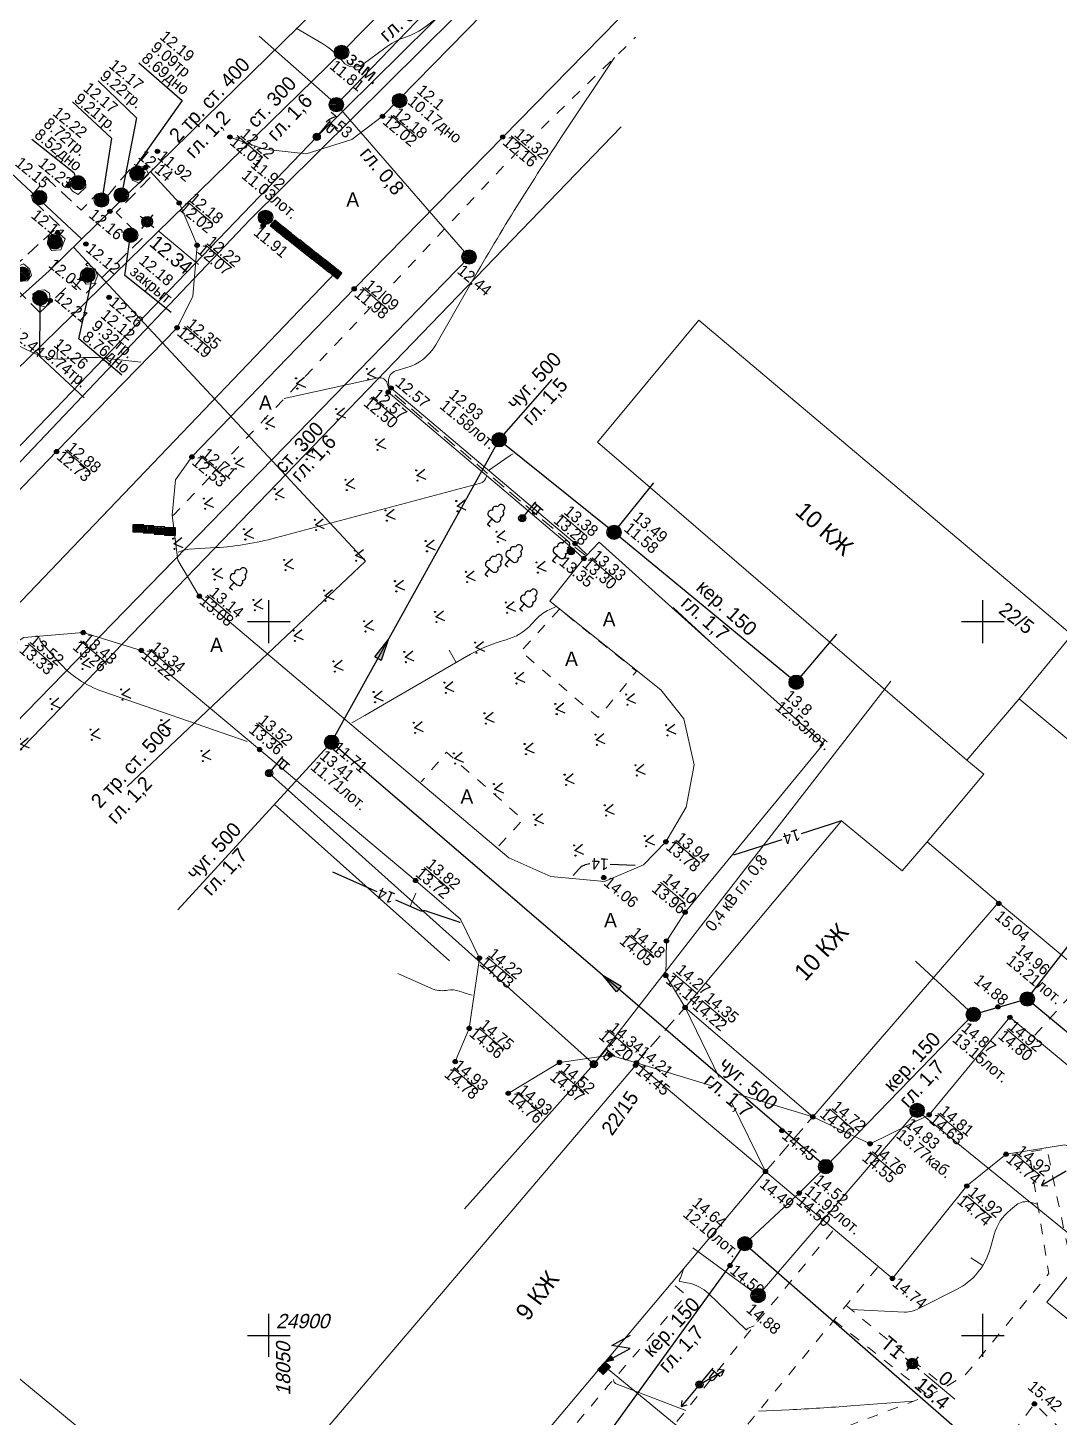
# Model space of a CAD drawing. Header units: metres. Extents: x 16881 to 20071, y 24181 to 25063.
# Drawn here: x 18033.1 to 18105.3, y 24894.3 to 24991.6 of the extents above; entities that cross this region are included whole.
import ezdxf
from ezdxf.enums import TextEntityAlignment as Align

# ---------------------------------------------------------------- set-up
doc = ezdxf.new("R2010")
doc.units = ezdxf.units.M
doc.linetypes.add('g5_01_5x1_5', pattern=[1.5, 0.75, -0.75])
doc.linetypes.add('g5_02x1', pattern=[1.5, 1, -0.5])
for name, color, linetype in [('01_Геодезические пункты', 7, 'Continuous'), ('02_Сетка', 7, 'Continuous'), ('03_Здания и строения', 7, 'Continuous'), ('05_Элементы зданий', 7, 'Continuous'), ('06_Инженерно-технические сооружения', 7, 'Continuous'), ('07_Объекты электропередачи', 7, 'Continuous'), ('10_Границы покрытий и угодий', 7, 'Continuous'), ('11_Гидрография', 7, 'Continuous'), ('13_Растительность', 7, 'Continuous'), ('19_Горизонтали', 7, 'Continuous'), ('30_Канализация', 7, 'Continuous'), ('31_Водопровод', 7, 'Continuous'), ('32_Теплосеть', 7, 'Continuous'), ('35_Телефон', 7, 'Continuous'), ('37_Кабель низкого напряжения', 7, 'Continuous'), ('38_Кабели высокого напряжения', 7, 'Continuous'), ('44_Крышки колодцев', 7, 'Continuous'), ('61_Отметки высоты поверхности', 7, 'Continuous'), ('Сетка', 7, 'Continuous')]:
    doc.layers.add(name, color=color, linetype=linetype)
doc.styles.add('LIKE11', font='bm431.shx')
doc.styles.add('LIKE14', font='p131.shx')
doc.styles.add('LIKE17', font='d431.shx')
doc.styles.add('LIKE32', font='peteri.shx')
doc.styles.add('LIKE36', font='pragmai.shx')
doc.styles.add('Line_GUGK', font='')
doc.styles.add('pragmai.shx', font='pragmai.shx')
doc.styles.get('Line_GUGK').set_extended_font_data('Bm431', italic=True)
doc.linetypes.add('g5_119_1', pattern='A,4,-1,[31,GUGK_2005.shx,S=0.1,R=0,X=0,Y=0],0.35,[31,GUGK_2005.shx,S=0.08,R=0,X=0,Y=0],3.3,[31,GUGK_2005.shx,S=0.08,R=180,X=0,Y=0],0.35,[31,GUGK_2005.shx,S=0.1,R=180,X=0,Y=0],-1', length=10)
doc.linetypes.add('g5_119_3', pattern='A,4,-1,[31,GUGK_2005.shx,S=0.1,R=0,X=0,Y=0],4,[31,GUGK_2005.shx,S=0.1,R=180,X=0,Y=0],-1', length=10)
doc.linetypes.add('g5_122_k', pattern='A,1,-1,1.5,-0.4,["К",Line_GUGK,S=1,R=0,X=0,Y=-0.5],-1.5,1.5,-1,4,-1,4,-1,3', length=20.9)
doc.linetypes.add('g5_122_kl', pattern='A,1,-1,1.5,-0.4,["Кл",Line_GUGK,S=1,R=0,X=0,Y=-0.5],-2.4,1.5,-1,4,-1,4,-1,3', length=21.8)
doc.linetypes.add('g5_122_t', pattern='A,1,-1,1.5,-0.4,["Т",Line_GUGK,S=1,R=0,X=0,Y=-0.5],-1.5,1.5,-1,4,-1,4,-1,3', length=20.9)
doc.linetypes.add('g5_122_v', pattern='A,1,-1,1.5,-0.4,["В",Line_GUGK,S=1,R=0,X=0,Y=-0.5],-1.5,1.5,-1,4,-1,4,-1,3', length=20.9)
doc.linetypes.add('g5_133_t', pattern='A,2,[27,GUGK_2005.shx,S=0.4,R=0,X=0,Y=0],2,-1,2,[27,GUGK_2005.shx,S=0.4,R=0,X=0,Y=0],2,-1,2,[27,GUGK_2005.shx,S=0.4,R=0,X=0,Y=0],2,-0.1,["V",Line_GUGK,S=1,R=0,X=0,Y=-0.5],-1', length=15.1)
doc.linetypes.add('g5_386_1', pattern='A,0,-0.75,[39,GUGK_2005.shx,S=0.5,R=0,X=0.55,Y=0],-0.75', length=1.5)

# ---------------------------------------------------------------- blocks, each defined once
blk = doc.blocks.new('g5_115_1')
at = {"color": 0}
for points in [[(0, 0), (2, 0)], [(1.647, -0.252), (2, 0), (1.647, 0.252)]]:
    blk.add_lwpolyline(points, dxfattribs=at)
blk = doc.blocks.new('g5_416')
at = {"color": 0}
blk.add_lwpolyline([(0.362, 0.6), (0, 0), (-0.362, 0.6)], dxfattribs=at)
for centre in [(-0.362, 0), (0.362, 0)]:
    blk.add_circle(centre, 0.0375, dxfattribs=at)
blk = doc.blocks.new('g5_005_1')
h = blk.add_hatch(color=255)
edge = h.paths.add_edge_path()
edge.add_arc((0, 0), 0.338, 0, 360)
edge = h.paths.add_edge_path(flags=16)
edge.add_arc((0, 0), 0.1, 0, 360)
at = {"color": 0}
for p, q in [((-0.625, 0), (-0.375, 0)), ((0, 0.625), (0, 0.375)), ((0.375, 0), (0.625, 0)), ((0, -0.375), (0, -0.625))]:
    blk.add_line(p, q, dxfattribs=at)
for radius in [0.375, 0.0625]:
    blk.add_circle((0, 0), radius, dxfattribs=at)
blk = doc.blocks.new('g5_330')
blk.add_hatch(color=0).paths.add_polyline_path([(0.15, 0, 1), (-0.15, 0, 1)])
at = {"color": 0}
blk.add_circle((0, 0), 0.15, dxfattribs=at)
blk = doc.blocks.new('g5_117sv')
h = blk.add_hatch(color=255)
h.paths.add_polyline_path([(-0.038, 0.461, 0.390634), (-0.463, 0, 0.11106), (-0.418, -0.198), (-0.038, 0.022)])
h.paths.add_polyline_path([(0.037, 0.022), (0.418, -0.198, 0.11106), (0.463, 0, 0.390634), (0.037, 0.461)])
h.paths.add_polyline_path([(-0.38, -0.263, 0.524447), (0.38, -0.263), (0, -0.043)])
at = {"color": 0}
for points in [[(0, 0.5), (0, 0)], [(0, 0), (-0.433, -0.25)], [(0.433, -0.25), (0, 0)]]:
    blk.add_lwpolyline(points, dxfattribs=at)
blk.add_circle((0, 0), 0.5, dxfattribs=at)
blk = doc.blocks.new('g5_117kb')
h = blk.add_hatch(color=255)
h.paths.add_polyline_path([(0.037, 0.037), (0.461, 0.037, 0.367426), (0.037, 0.461)])
h.paths.add_polyline_path([(-0.038, 0.461, 0.367426), (-0.461, 0.037), (-0.038, 0.037)])
h.paths.add_polyline_path([(-0.038, -0.038), (-0.461, -0.038, 0.367426), (-0.038, -0.461)])
h.paths.add_polyline_path([(0.037, -0.461, 0.367426), (0.461, -0.038), (0.037, -0.038)])
at = {"color": 0}
for points in [[(-0.5, 0), (0.5, 0)], [(0, 0.5), (0, -0.5)]]:
    blk.add_lwpolyline(points, dxfattribs=at)
blk.add_circle((0, 0), 0.5, dxfattribs=at)
blk = doc.blocks.new('g5_113a')
blk.add_hatch(color=0).paths.add_polyline_path([(-0.375, 0), (0.375, 0), (0.375, 0.5), (-0.375, 0.5)])
at = {"color": 0}
blk.add_lwpolyline([(-0.375, 0), (0.375, 0), (0.375, 0.5), (-0.375, 0.5)], close=True, dxfattribs=at)
blk = doc.blocks.new('g5_112')
blk.add_hatch(color=0).paths.add_polyline_path([(0, 0), (0.084, 0.613), (0.362, 0.501)])
at = {"color": 0}
blk.add_lwpolyline([(0.223, 0.557), (0.75, 1.875), (-0.375, 1.2), (0.15, 2.6)], dxfattribs=at)
blk.add_lwpolyline([(0, 0), (0.084, 0.613), (0.362, 0.501)], close=True, dxfattribs=at)
blk = doc.blocks.new('g5_110_1c')
h = blk.add_hatch(color=255)
edge = h.paths.add_edge_path()
edge.add_arc((0, 0), 0.212, 0, 360)
edge = h.paths.add_edge_path(flags=16)
edge.add_arc((0, 0), 0.0975, 0, 360)
h = blk.add_hatch(color=0)
edge = h.paths.add_edge_path()
edge.add_arc((0, 0), 0.06, 0, 360)
at = {"color": 0}
for p, q in [((0, 0.25), (0, 1.5)), ((0, 1.375), (0.75, 1.375))]:
    blk.add_line(p, q, dxfattribs=at)
blk.add_lwpolyline([(0.2, 1.375), (0.2, 0.932, 1.040016), (0.55, 0.932), (0.55, 1.375)], format="xyb", dxfattribs=at)
for radius in [0.25, 0.06]:
    blk.add_circle((0, 0), radius, dxfattribs=at)
blk = doc.blocks.new('g5_118')
h = blk.add_hatch(color=255)
edge = h.paths.add_edge_path()
edge.add_arc((0, 0), 0.463, 0, 360)
at = {"color": 0}
blk.add_circle((0, 0), 0.5, dxfattribs=at)
blk = doc.blocks.new('g5_117kl')
h = blk.add_hatch(color=255)
h.paths.add_polyline_path([(0.418, 0.198, 0.633652), (-0.418, 0.198)])
h.paths.add_polyline_path([(-0.446, 0.122, 0.067116), (-0.463, 0, 0.067116), (-0.446, -0.122), (0.446, -0.122, 0.067116), (0.463, 0, 0.067116), (0.446, 0.122)])
h.paths.add_polyline_path([(-0.418, -0.198, 0.633652), (0.418, -0.198)])
at = {"color": 0}
for p, q in [((-0.474, 0.16), (0.474, 0.16)), ((-0.474, -0.16), (0.474, -0.16))]:
    blk.add_line(p, q, dxfattribs=at)
blk.add_circle((0, 0), 0.5, dxfattribs=at)
blk = doc.blocks.new('g5_128a')
h = blk.add_hatch(color=255)
h.paths.add_polyline_path([(-0.1625, 0.2125), (-0.3375, 0.2125), (-0.3375, -0.2125), (-0.1625, -0.2125)])
h.paths.add_polyline_path([(0.0875, 0.2125), (-0.0875, 0.2125), (-0.0875, -0.2125), (0.0875, -0.2125)])
h.paths.add_polyline_path([(0.3375, 0.2125), (0.1625, 0.2125), (0.1625, -0.2125), (0.3375, -0.2125)])
at = {"color": 0}
blk.add_lwpolyline([(-0.375, -0.25), (0.375, -0.25), (0.375, 0.25), (-0.375, 0.25)], close=True, dxfattribs=at)
for points in [[(-0.125, -0.25), (-0.125, 0.25)], [(0.125, -0.25), (0.125, 0.25)]]:
    blk.add_lwpolyline(points, dxfattribs=at)
blk = doc.blocks.new('g5_117t')
h = blk.add_hatch(color=255)
h.paths.add_polyline_path([(-0.038, -0.038), (-0.461, -0.038, 0.367426), (-0.038, -0.461)])
h.paths.add_polyline_path([(0.037, -0.461, 0.367426), (0.461, -0.038), (0.037, -0.038)])
h.paths.add_polyline_path([(0.461, 0.037, 0.921954), (-0.461, 0.037)])
at = {"color": 0}
for points in [[(-0.5, 0), (0.5, 0)], [(0, -0.5), (0, 0)]]:
    blk.add_lwpolyline(points, dxfattribs=at)
blk.add_circle((0, 0), 0.5, dxfattribs=at)
blk = doc.blocks.new('g5_122_3')
blk.add_hatch(color=0).paths.add_polyline_path([(0, -0.25), (0, 0.25), (1.5, 0)])
at = {"color": 0}
blk.add_lwpolyline([(0, -0.25), (0, 0.25), (1.5, 0), (0, -0.25)], dxfattribs=at)
blk = doc.blocks.new('g5_367_1')
at = {"color": 0}
for points in [[(0, 0.497), (-0.257, 0.497)], [(0, 0.497), (0.257, 0.497)], [(0, 0), (0, 0.497)], [(0.25, 0), (0, 0)]]:
    blk.add_lwpolyline(points, dxfattribs=at)
for centre, start, end in [((-0.197, 1.158), 97.94065, 227.81966), ((0, 1.5), 90, 202.24196), ((0, 1.5), 337.75804, 90), ((0.197, 1.158), 312.18034, 82.05935), ((-0.257, 0.747), 115.63459, 270), ((0.257, 0.747), 270, 64.36541)]:
    blk.add_arc(centre, 0.25, start, end, dxfattribs=at)
blk = doc.blocks.new('g5_106_1a')
h = blk.add_hatch(color=255)
edge = h.paths.add_edge_path()
edge.add_arc((0, 0), 0.212, 0, 360)
at = {"color": 0}
blk.add_circle((0, 0), 0.25, dxfattribs=at)
blk = doc.blocks.new('g_scratch')
at = {"color": 0, "linetype": 'ByBlock', "lineweight": 15}
blk.add_line((0, 0), (1, 0), dxfattribs=at)
blk = doc.blocks.new('g5_012')
at = {"color": 92}
for points in [[(0, -1.5), (0, 1.5)], [(-1.5, 0), (1.5, 0)]]:
    blk.add_lwpolyline(points, dxfattribs=at)

msp = doc.modelspace()

# ---------------------------------------------------------------- linework, layer by layer
at = {"flags": 128}
for points in [[(18040.906, 24989.149), (18043.93, 24986.512), (18040.545, 24981.731)], [(18038.044, 24987.9), (18040.74, 24985.306), (18039.764, 24980.38)], [(18036.243, 24986.407), (18038.974, 24983.872), (18038.374, 24979.946)], [(18033.412, 24983.805), (18036.34, 24981.472), (18036.47, 24981.092)], [(18043.158, 24971.668), (18039.909, 24974.26), (18040.244, 24976.577)], [(18039.706, 24967.265), (18036.69, 24969.806), (18037.571, 24973.838)], [(18037.063, 24965.689), (18033.974, 24968.565), (18033.979, 24972.158)]]:
    msp.add_lwpolyline(points, dxfattribs=at)
at = {"layer": '01_Геодезические пункты', "color": 7, "lineweight": 20, "flags": 128}
for points in [[(18045.083, 24975.016), (18042.312, 24977.322)], [(18098.035, 24895.536), (18095.893, 24897.321)]]:
    msp.add_lwpolyline(points, dxfattribs=at)
at = {"layer": '03_Здания и строения', "color": 7, "linetype": 'Continuous', "lineweight": 20, "flags": 128}
for points in [[(18098.865, 24940.303), (18073.01, 24962.578), (18080.117, 24971.127), (18106.233, 24949.086), (18102.536, 24944.584)], [(18096.1, 24934.577), (18100.064, 24939.308), (18098.865, 24940.303), (18102.536, 24944.584), (18149.519, 24905.505), (18141.815, 24896.414), (18141.748, 24896.462), (18101.099, 24930.323), (18096.1, 24934.577)], [(18079.144, 24922.969), (18079.232, 24923.064), (18090.095, 24936.038), (18094.357, 24932.542), (18096.1, 24934.577), (18101.099, 24930.323), (18088.138, 24915.352), (18088.094, 24915.302), (18079.144, 24922.969)], [(18089.313, 24840.994), (18049.175, 24873.983), (18054.379, 24880.623), (18057.049, 24878.527), (18084.645, 24911.32), (18084.778, 24911.479), (18075.745, 24919.093), (18075.676, 24918.917), (18046.884, 24885.073), (18025.817, 24902.518), (18018.59, 24893.929), (18047.313, 24869.934), (18041.636, 24863.146), (18037.82, 24866.236), (18004.38, 24826.402), (18010.165, 24821.524), (18011.019, 24822.498), (18013.637, 24820.303), (18047.436, 24860.403), (18082.038, 24832.185), (18089.313, 24840.994)]]:
    msp.add_lwpolyline(points, dxfattribs=at)
at = {"layer": '05_Элементы зданий', "color": 7, "linetype": 'g5_02x1', "lineweight": 20, "flags": 128}
for points in [[(18075.745, 24919.093), (18079.144, 24922.969)], [(18084.778, 24911.479), (18088.094, 24915.302)]]:
    msp.add_lwpolyline(points, dxfattribs=at)
at = {"layer": '05_Элементы зданий', "color": 7, "linetype": 'Continuous', "lineweight": 20, "flags": 128}
for points, elevation in [([(18079.144, 24922.969), (18081.543, 24918.076)], 14.225), ([(18075.745, 24919.093), (18081.027, 24917.472)], 14.207), ([(18082.939, 24916.885), (18088.094, 24915.302)], 14.207), ([(18082.424, 24916.28), (18084.778, 24911.479)], 14.225)]:
    msp.add_lwpolyline(points, dxfattribs=dict(at, elevation=elevation))
at = {"layer": '06_Инженерно-технические сооружения', "color": 7, "linetype": 'Continuous', "lineweight": 20, "flags": 128}
for points in [[(18036.653, 24979.933), (18037.192, 24980.438), (18037.171, 24980.879), (18036.868, 24981.19), (18036.444, 24981.233), (18036.051, 24980.962), (18035.959, 24980.546), (18036.253, 24980.157), (18036.653, 24979.933)], [(18040.941, 24980.713), (18040.432, 24980.918), (18040.303, 24981.499), (18040.786, 24981.963), (18041.352, 24981.81), (18041.578, 24981.351), (18040.941, 24980.713)], [(18035.212, 24977.256), (18035.736, 24976.817), (18035.433, 24976.042), (18034.77, 24976.01), (18034.494, 24976.467), (18034.574, 24977.011), (18035.212, 24977.256)], [(18033.377, 24974.284), (18033.249, 24974.725), (18032.808, 24975.069), (18032.164, 24974.788), (18032.112, 24974.364), (18032.45, 24973.837), (18033.098, 24973.869), (18033.377, 24974.284)], [(18037.187, 24974.819), (18037.836, 24974.728), (18038.011, 24974.223), (18037.793, 24973.696), (18037.217, 24973.651), (18036.894, 24974.034), (18037.187, 24974.819)], [(18033.482, 24972.942), (18033.841, 24973.206), (18034.281, 24973.254), (18034.645, 24973.015), (18034.685, 24972.49), (18034.382, 24972.066), (18033.958, 24972.125), (18033.552, 24972.403), (18033.482, 24972.942)], [(18072.063, 24954.422), (18072.002, 24954.452), (18071.22, 24955.174), (18058.353, 24966.074), (18058.437, 24966.215), (18058.557, 24966.368), (18071.438, 24955.472), (18072.248, 24954.72)]]:
    msp.add_lwpolyline(points, dxfattribs=at)
at = {"layer": '10_Границы покрытий и угодий', "color": 7, "linetype": 'Continuous', "lineweight": 20, "flags": 128}
for points in [[(18074.428, 25002.245), (18057.967, 24985.402), (18055.817, 24983.787), (18052.622, 24982.767), (18049.665, 24983.107), (18047.271, 24983.953)], [(18072.218, 24954.609), (18072.063, 24954.422), (18069.68, 24951.444), (18077.438, 24945.231), (18079.061, 24943.184), (18079.775, 24939.972), (18079.214, 24937.015), (18077.803, 24934.577), (18076.231, 24932.956), (18073.506, 24931.803), (18069.739, 24932.14), (18066.809, 24933.452), (18045.13, 24951.785), (18043.633, 24954.303), (18043.222, 24957.455), (18043.465, 24959.936), (18044.615, 24961.542), (18055.975, 24973.316), (18066.374, 24983.953), (18076.752, 24994.543)], [(18041.677, 24981.562), (18043.72, 24979.33), (18044.972, 24976.369), (18044.678, 24972.798), (18043.576, 24970.587), (18035.137, 24961.919), (18025.957, 24952.404), (18018.455, 24944.652)], [(18079.15, 24929.643), (18088.836, 24941.432), (18073.127, 24955.573), (18072.218, 24954.609)], [(18023.6, 24940.416), (18030.307, 24947.286), (18032.838, 24948.896), (18037.006, 24949.238), (18041.061, 24947.988), (18049.355, 24941.037), (18060.271, 24931.865), (18063.418, 24929.148), (18064.742, 24926.432), (18064.032, 24921.501), (18063.054, 24919.18)], [(18079.15, 24929.643), (18077.84, 24927.626), (18077.798, 24925.21), (18079.144, 24922.969), (18088.094, 24915.302), (18092.103, 24913.423), (18096.239, 24915.453), (18101.894, 24922.282)], [(18101.894, 24922.282), (18120.555, 24906.758), (18122.614, 24905.087), (18135.264, 24894.733), (18138.856, 24894.934), (18141.815, 24896.414)], [(18066.767, 24916.954), (18070.352, 24919.125), (18073.901, 24919.633), (18075.745, 24919.093), (18093.666, 24903.992), (18098.876, 24910.465), (18101.628, 24912.693), (18105.75, 24913.34), (18108.949, 24911.892), (18122.298, 24900.83), (18132.523, 24892.357), (18153.745, 24874.502), (18155.15, 24872.236), (18155.467, 24869.2), (18154.451, 24866.376)]]:
    msp.add_lwpolyline(points, dxfattribs=at)
at = {"layer": '10_Границы покрытий и угодий', "color": 7, "linetype": 'g5_01_5x1_5', "lineweight": 20, "flags": 128}
for points in [[(18043.222, 24957.455), (18043.328, 24957.456), (18057.253, 24972.147), (18067.335, 24982.851), (18075.679, 24990.946)], [(18070.349, 24950.872), (18067.643, 24947.915), (18073.068, 24943.278), (18075.745, 24946.524), (18070.349, 24950.872)], [(18066.111, 24934.298), (18067.797, 24936.137), (18062.433, 24940.847), (18060.67, 24938.774)], [(18103.643, 24921.039), (18106.081, 24923.736), (18112.493, 24918.616), (18110.047, 24915.688)], [(18086.74, 24884.854), (18086.74, 24884.854), (18088.263, 24892.783), (18096.204, 24895.79), (18097.385, 24896.366), (18098.817, 24897.273), (18104.62, 24904.336), (18103.238, 24912.847), (18104.488, 24913.05), (18106.706, 24902.527), (18111.782, 24898.501), (18121.33, 24901.457), (18122.571, 24900.424), (18112.658, 24897.137), (18107.671, 24891.281), (18103.61, 24895.202), (18101.965, 24892.996), (18105.115, 24890.301), (18104.38, 24880.744), (18106.663, 24878.952)], [(18089.494, 24907.322), (18083.506, 24900.106), (18075.851, 24890.561), (18067.776, 24880.573), (18061.242, 24872.311), (18069.083, 24865.963), (18080.332, 24856.628), (18087.66, 24850.56), (18094.148, 24858.308), (18100.542, 24866.056), (18108.337, 24875.532), (18114.452, 24882.813), (18128.781, 24870.771), (18129.295, 24864.703), (18122.284, 24856.354), (18115.721, 24848.569), (18114.277, 24849.803), (18116.403, 24852.324), (18115.406, 24853.19), (18126.217, 24865.9), (18115.61, 24874.853), (18089.164, 24843.039), (18082.345, 24848.563), (18071.213, 24857.384), (18062.426, 24864.561), (18056.16, 24869.567), (18050.664, 24873.838), (18054.585, 24878.844), (18057.21, 24876.673), (18062.391, 24883.149), (18068.378, 24890.046), (18073.769, 24896.487), (18079.23, 24902.823), (18078.214, 24903.678)], [(18092.619, 24904.745), (18090.421, 24902.09), (18089.564, 24901.054), (18080.198, 24889.743)], [(18090.421, 24902.09), (18097.385, 24896.366)], [(18089.564, 24901.054), (18096.204, 24895.79)]]:
    msp.add_lwpolyline(points, dxfattribs=at)
at = {"layer": '11_Гидрография', "color": 92, "linetype": 'g5_02x1', "lineweight": 20, "flags": 128}
msp.add_lwpolyline([(18072.218, 24954.609), (18071.255, 24955.37), (18058.437, 24966.215)], dxfattribs=at)
at = {"layer": '13_Растительность', "color": 92, "linetype": 'g5_386_1', "lineweight": 20, "flags": 128}
msp.add_lwpolyline([(18050.397, 24937.193), (18062.659, 24926.227)], dxfattribs=at)
at = {"layer": '19_Горизонтали', "color": 32, "linetype": 'Continuous', "lineweight": 20, "flags": 128}
for points, elevation in [([(18072.479, 25000.432), (18061.018, 24991.721, -0.080155), (18059.567, 24990.947), (18059.567, 24990.947, 0.077949), (18058.112, 24990.179), (18056.606, 24989.055, -0.404312), (18055.186, 24989.237), (18055.186, 24989.237, 0.08998), (18053.709, 24990.523), (18051.924, 24991.585)], 12.5), ([(18058.438, 24966.217), (18058.38, 24966.812, -0.360394), (18058.896, 24967.574), (18059.656, 24967.796, 0.194028), (18061.681, 24969.392), (18064.043, 24973.518, -0.017063), (18070.503, 24983.962), (18074.211, 24989.521)], 12.5), ([(18041.038, 24968.187), (18038.717, 24968.441, 0.055758), (18035.99, 24968.434), (18035.884, 24968.422, -0.142811), (18033.488, 24968.834), (18032.714, 24969.211, 0.087945), (18031.947, 24969.43), (18031.666, 24969.459, 0.021147), (18031.421, 24969.474), (18031.298, 24969.476)], 12.5), ([(18058.435, 24966.213), (18058.294, 24966.695, 0.393939), (18057.662, 24967.071), (18051.082, 24965.637)], 12.5), ([(18065.377, 24960.598), (18066.83, 24961.598, -0.038824), (18067.015, 24961.705), (18067.112, 24961.752)], 13), ([(18043.645, 24954.87), (18043.901, 24954.961, -0.069867), (18044.428, 24955.069), (18046.285, 24955.184, 0.049825), (18050.473, 24955.867), (18064.818, 24959.703, 0.227046), (18065.16, 24959.995), (18065.26, 24960.222)], 13), ([(18055.813, 24942.904), (18056.713, 24943.424, 0), (18058.512, 24944.465), (18064.128, 24947.712, -0.063622), (18066.437, 24948.681), (18066.609, 24948.729, 0.138652), (18068.393, 24949.813), (18068.765, 24950.212, -0.096182), (18069.621, 24950.836), (18070.11, 24951.064)], 13.5), ([(18048.489, 24941.609), (18038.379, 24945.102, -0.129949), (18035.261, 24947.195), (18034.041, 24948.581, -0.166708), (18033.972, 24948.749), (18033.966, 24948.845)], 13.5), ([(18059.033, 24925.346), (18061.393, 24924.303, 0.143309), (18062.411, 24924.168), (18062.523, 24924.185, -0.120625), (18063.338, 24924.114), (18063.49, 24924.062, 0.012356), (18063.988, 24923.907), (18064.239, 24923.836)], 14.5), ([(18103.833, 24909.181), (18103.304, 24909.329, 0.242745), (18102.347, 24909.133), (18101.926, 24908.793, 0.157544), (18100.789, 24907.055), (18100.535, 24906.123, -0.2124), (18098.157, 24903.214), (18095.551, 24901.9, -0.043372), (18095.049, 24901.699), (18095.049, 24901.699, -0.08596), (18094.519, 24901.634), (18090.749, 24901.821)], 15), ([(18083.977, 24900.674), (18083.556, 24900.499, 0.193064), (18083.469, 24900.414), (18083.469, 24900.414, -0.522179), (18083.396, 24900.4), (18080.775, 24902.932, 0.140953), (18079.431, 24903.646), (18078.787, 24903.782, -0.575334), (18078.745, 24903.91), (18078.745, 24903.91, 0.107219), (18078.873, 24904.138), (18079.03, 24904.648)], 15), ([(18074.13, 24896.906), (18074.162, 24896.776, 0.245136), (18074.32, 24896.597), (18079.199, 24894.736)], 15.5), ([(18095.169, 24895.398), (18090.742, 24895.058, -0.007229), (18086.443, 24894.79), (18084.292, 24894.687)], 15.5)]:
    msp.add_lwpolyline(points, format="xyb", dxfattribs=dict(at, elevation=elevation))
at = {"layer": '19_Горизонтали', "color": 32, "linetype": 'Continuous', "lineweight": 30, "flags": 128}
for points, elevation in [([(18037.346, 24974.909), (18037.249, 24974.954, -0.52728), (18037.229, 24975.074), (18037.25, 24975.094, -0.504859), (18037.409, 24975.066), (18037.504, 24974.876)], 12), ([(18072.478, 24933.038, 0.187971), (18071.691, 24932.644), (18071.31, 24932.224)], 14), ([(18058.858, 24930.52), (18060.518, 24929.786, 0.143316), (18060.785, 24929.751), (18060.785, 24929.751, -0.120632), (18061.056, 24929.727), (18063.302, 24928.965, 0.012356), (18063.357, 24928.948), (18063.385, 24928.94)], 14)]:
    msp.add_lwpolyline(points, format="xyb", dxfattribs=dict(at, elevation=elevation))
at = {"layer": '19_Горизонтали', "color": 32, "linetype": 'Continuous', "lineweight": 20, "elevation": 13.5, "flags": 128}
msp.add_lwpolyline([(18080.849, 24948.622), (18078.306, 24950.997)], dxfattribs=at)
at = {"layer": '19_Горизонтали', "color": 32, "linetype": 'Continuous', "lineweight": 30, "elevation": 14, "flags": 128}
for points in [[(18090.095, 24936.038), (18087.287, 24935.147)], [(18085.928, 24934.715), (18082.54, 24933.639)], [(18054.467, 24932.462), (18057.554, 24931.097)], [(18075.641, 24932.923), (18073.902, 24932.992)]]:
    msp.add_lwpolyline(points, dxfattribs=at)
at = {"layer": '30_Канализация', "color": 42, "linetype": 'g5_122_kl', "lineweight": 30, "flags": 128}
msp.add_lwpolyline([(18021.415, 24939.695), (18054.662, 24974.458)], dxfattribs=at)
at = {"layer": '30_Канализация', "color": 12, "linetype": 'g5_122_k', "lineweight": 30, "flags": 128}
for points in [[(18054.395, 24941.554), (18066.128, 24962.741), (18069.85, 24966.958)], [(18066.128, 24962.741), (18074.173, 24956.262), (18076.961, 24959.73)], [(18074.173, 24956.262), (18086.925, 24945.756), (18089.781, 24949.123)], [(18043.628, 24929.811), (18054.395, 24941.554), (18088.996, 24911.826)], [(18103.11, 24923.566), (18105.96, 24927.244)], [(18095.286, 24926.223), (18099.33, 24922.469)], [(18064.509, 24859.914), (18067.497, 24863.824), (18058.066, 24872.172), (18063.279, 24880.262), (18073.21, 24892.318), (18082.292, 24904.893), (18083.332, 24906.419), (18087.144, 24909.971), (18088.996, 24911.826), (18099.33, 24922.469), (18103.11, 24923.566), (18110.052, 24917.807), (18122.512, 24907.656), (18134.967, 24896.908), (18152.306, 24882.486), (18164.701, 24872.398), (18167.848, 24876.116)], [(18083.332, 24906.419), (18114.868, 24878.872), (18134.548, 24863.314), (18129.703, 24858.235), (18160.814, 24831.696), (18165.456, 24828.243)]]:
    msp.add_lwpolyline(points, dxfattribs=at)
at = {"layer": '31_Водопровод', "color": 94, "linetype": 'g5_122_v', "lineweight": 30, "flags": 128}
for points in [[(18028.247, 24963.671), (18055.091, 24989.884), (18067.859, 25002.844)], [(18030.875, 24939.261), (18074.68, 24984.664)]]:
    msp.add_lwpolyline(points, dxfattribs=at)
at = {"layer": '32_Теплосеть', "color": 5, "linetype": 'g5_122_t', "lineweight": 30, "flags": 128}
for points in [[(18028.56, 24969.157), (18034.626, 24974.568), (18059.702, 24999.167)], [(18028.412, 24984.712), (18036.908, 24976.807)], [(18036.322, 24976.233), (18056.774, 24954.24)], [(18040.074, 24938.463), (18056.774, 24954.24)]]:
    msp.add_lwpolyline(points, dxfattribs=at)
at = {"layer": '32_Теплосеть', "color": 7, "linetype": 'g5_02x1', "lineweight": 20, "flags": 128}
msp.add_lwpolyline([(18033.973, 24971.648), (18036.261, 24973.837), (18037.127, 24972.955), (18041.13, 24976.843), (18039.3, 24978.657), (18041.727, 24981.15), (18040.569, 24982.06), (18038.437, 24979.514), (18037.96, 24979.964), (18036.859, 24978.82), (18034.466, 24981.037), (18033.248, 24979.727), (18035.336, 24977.765), (18031.42, 24974.199), (18033.973, 24971.648)], dxfattribs=at)
at = {"layer": '35_Телефон', "color": 6, "linetype": 'g5_133_t', "lineweight": 20, "flags": 128}
for points in [[(18049.32, 24991.014), (18054.726, 24986.221), (18068.971, 25001.047)], [(18054.726, 24986.221), (18064.017, 24975.546), (18025.287, 24935.749)], [(18079.682, 24906.142), (18084.259, 24902.788), (18095.4, 24915.761), (18125.298, 24891.467), (18135.093, 24902.764)]]:
    msp.add_lwpolyline(points, dxfattribs=at)
at = {"layer": '37_Кабель низкого напряжения', "color": 1, "linetype": 'g5_119_3', "lineweight": 20, "flags": 128}
for points in [[(18017.841, 24947.435), (18029.287, 24958.929), (18053.352, 24983.966), (18073.203, 25003.596), (18074.869, 25005.087)], [(18072.752, 24919.001), (18093.545, 24945.832)], [(18063.689, 24908.866), (18072.752, 24919.001), (18050.02, 24939.392)], [(18117.133, 24918.002), (18104.473, 24902.315), (18145.583, 24869.005), (18096.035, 24808.209), (18101.008, 24804.247)], [(18073.385, 24897.94), (18096.6, 24878.836), (18075.1, 24852.676)]]:
    msp.add_lwpolyline(points, dxfattribs=at)
at = {"layer": '38_Кабели высокого напряжения', "color": 1, "linetype": 'g5_119_1', "lineweight": 20, "flags": 128}
msp.add_lwpolyline([(18018.729, 24946.611), (18048.663, 24978.158), (18075.075, 25004.331)], dxfattribs=at)
at = {"layer": '61_Отметки высоты поверхности', "color": 7, "linetype": 'Continuous', "lineweight": 5, "flags": 128}
for points in [[(18058.561, 24985.453), (18060.31, 24983.958)], [(18047.773, 24984.052), (18049.522, 24982.556)], [(18066.971, 24984.043), (18068.72, 24982.547)], [(18044.323, 24979.399), (18046.072, 24977.904)], [(18045.565, 24976.389), (18047.314, 24974.893)], [(18056.547, 24973.41), (18058.296, 24971.915)], [(18044.098, 24970.682), (18045.847, 24969.186)], [(18057.184, 24965.724), (18058.934, 24964.228)], [(18035.733, 24962.006), (18037.482, 24960.511)], [(18045.19, 24961.616), (18046.939, 24960.12)], [(18070.484, 24957.517), (18072.233, 24956.022)], [(18072.509, 24954.438), (18074.259, 24952.942)], [(18045.681, 24951.863), (18047.43, 24950.368)], [(18033.136, 24948.473), (18034.885, 24946.978)], [(18036.813, 24948.653), (18038.562, 24947.158)], [(18041.636, 24948.052), (18043.386, 24946.557)], [(18049.132, 24942.887), (18050.881, 24941.392)], [(18078.413, 24934.622), (18080.162, 24933.127)], [(18060.883, 24932.786), (18062.632, 24931.291)], [(18077.414, 24931.748), (18079.163, 24930.252)], [(18075.229, 24928.007), (18076.979, 24926.512)], [(18065.281, 24926.495), (18067.03, 24924.999)], [(18078.296, 24925.393), (18080.045, 24923.898)], [(18080.319, 24923.468), (18082.068, 24921.973)], [(18064.707, 24921.514), (18066.456, 24920.018)], [(18073.69, 24921.401), (18075.439, 24919.906)], [(18101.668, 24921.437), (18103.417, 24919.942)], [(18062.918, 24918.688), (18064.667, 24917.193)], [(18070.309, 24918.526), (18072.058, 24917.031)], [(18067.355, 24917.008), (18069.104, 24915.512)], [(18089.249, 24915.876), (18090.998, 24914.381)], [(18096.842, 24915.536), (18098.591, 24914.04)], [(18092.088, 24912.848), (18093.837, 24911.353)], [(18102.239, 24912.711), (18104.01, 24911.195)], [(18098.858, 24909.778), (18100.629, 24908.262)]]:
    msp.add_lwpolyline(points, dxfattribs=at)

# ---------------------------------------------------------------- block references
at = {"layer": '01_Геодезические пункты', "color": 7, "linetype": 'Continuous', "lineweight": 20}
for p, rotation in [((18041.475, 24978.019, 12.336), 320.2248951599636), ((18095.057, 24898.019, 15.403), 320.1837874390728)]:
    msp.add_blockref('g5_005_1', p, dxfattribs=dict(at, rotation=rotation))
at = {"layer": '02_Сетка', "color": 92, "linetype": 'Continuous', "lineweight": 15, "ltscale": 0.5}
for p in [(18050, 24950), (18100, 24950), (18050, 24900), (18100, 24900)]:
    msp.add_blockref('g5_012', p, dxfattribs=at)
at = {"layer": '06_Инженерно-технические сооружения', "color": 7, "linetype": 'Continuous', "lineweight": 20}
for p, rotation in [((18050.541, 24977.702, 11.801), 140.8830193255742), ((18051.128, 24977.236, 11.819), 140.8830194444444), ((18051.706, 24976.773, 11.819), 140.8830194444444), ((18052.295, 24976.308, 11.828), 140.8830194444444), ((18052.884, 24975.843, 11.834), 140.8830194444444), ((18053.476, 24975.382, 11.85), 140.8830194444444), ((18054.078, 24974.92, 11.85), 140.8830194444444), ((18054.662, 24974.458, 11.877), 140.8830194444444), ((18040.86, 24956.538, 12.734), 359.8042499549933), ((18041.566, 24956.473, 12.771), 359.80425), ((18042.335, 24956.383, 12.771), 359.80425), ((18043.079, 24956.315, 12.791), 359.80425)]:
    msp.add_blockref('g5_128a', p, dxfattribs=dict(at, rotation=rotation))
at = {"layer": '07_Объекты электропередачи', "color": 7, "linetype": 'Continuous', "lineweight": 20}
for name, p, rotation in [('g5_110_1c', (18053.352, 24983.966, 12.312), 320.1837874390728), ('g5_110_1c', (18067.741, 24957.244, 13.172), 320.1837874390728), ('g5_106_1a', (18071.151, 24954.93, 13.349), 320.1837874390728), ('g5_110_1c', (18050.02, 24939.392, 13.513), 320.1837874390728), ('g5_110_1c', (18072.752, 24919.001, 14.364), 320.1837874390728), ('g5_115_1', (18105.833, 24911.514, 14.961), 210.2301763886227), ('g5_112', (18073.537, 24898.12), 320.2655211251469), ('g5_113a', (18073.301, 24897.869), 226.2267166897634), ('g5_110_1c', (18080.154, 24896.55), 320.2655211251469), ('g5_115_1', (18080.154, 24896.55, 15.352), 30.2301747947609), ('g5_115_1', (18080.154, 24896.55, 15.352), 230.3130772278595)]:
    msp.add_blockref(name, p, dxfattribs=dict(at, rotation=rotation))
at = {"layer": '13_Растительность', "color": 92, "linetype": 'Continuous', "lineweight": 20, "ltscale": 0.5, "rotation": 277.5631784342272}
for p in [(18056.903, 24967.346), (18051.947, 24966.687), (18054.754, 24964.538), (18049.798, 24963.88), (18057.561, 24962.389), (18052.605, 24961.731), (18047.648, 24961.073), (18060.369, 24960.24), (18055.412, 24959.582), (18045.499, 24958.266), (18050.456, 24958.924), (18058.219, 24957.433), (18063.176, 24958.091), (18053.263, 24956.774), (18043.35, 24955.458), (18048.306, 24956.116), (18061.027, 24955.283), (18065.983, 24955.941), (18056.07, 24954.625), (18051.114, 24953.967), (18068.791, 24953.792), (18046.157, 24953.309), (18058.878, 24952.476), (18063.834, 24953.134), (18053.921, 24951.818), (18048.965, 24951.16), (18066.641, 24950.985), (18056.728, 24949.669), (18061.685, 24950.327), (18051.772, 24949.011), (18059.536, 24947.52), (18064.492, 24948.178), (18036.902, 24947.036), (18054.579, 24946.861), (18067.299, 24946.028), (18039.71, 24944.887), (18057.386, 24944.712), (18062.343, 24945.37), (18034.753, 24944.229), (18070.107, 24943.879), (18075.063, 24944.537), (18042.517, 24942.738), (18065.15, 24943.221), (18037.56, 24942.08), (18060.194, 24942.563), (18072.914, 24941.73), (18077.871, 24942.388), (18032.604, 24941.422), (18067.958, 24941.072), (18045.324, 24940.589), (18063.001, 24940.414), (18070.765, 24938.923), (18075.721, 24939.581), (18065.808, 24938.265), (18068.616, 24936.115), (18073.572, 24936.774), (18071.423, 24933.966), (18076.379, 24934.624)]:
    msp.add_blockref('g5_416', p, dxfattribs=at)
at = {"layer": '13_Растительность', "color": 92, "linetype": 'Continuous', "lineweight": 20, "rotation": 320.2248951599636}
for p in [(18065.309, 24956.813), (18069.869, 24954.258), (18065.138, 24953.302), (18066.551, 24953.987), (18047.252, 24952.373), (18067.578, 24950.872, 13.507)]:
    msp.add_blockref('g5_367_1', p, dxfattribs=at)
at = {"layer": '19_Горизонтали', "color": 32, "linetype": 'Continuous', "lineweight": -3}
for p, rotation in [((18035.167, 24968.401, 12.5), 88.38764072824827), ((18063.121, 24947.13, 13.5), 120.0422275687532), ((18059.885, 24930.066, 14), 66.14704897925853), ((18100, 24904.906, 15), 147.9327996105017)]:
    msp.add_blockref('g_scratch', p, dxfattribs=dict(at, rotation=rotation))
at = {"layer": '30_Канализация', "color": 7, "linetype": 'Continuous', "lineweight": 20}
for p, rotation in [((18057.638, 24947.41), 61.0233279318601), ((18074.517, 24924.265), 139.3318565774065)]:
    msp.add_blockref('g5_122_3', p, dxfattribs=dict(at, rotation=rotation))
at = {"layer": '44_Крышки колодцев', "color": 7, "linetype": 'Continuous', "lineweight": 20}
for name, p, rotation in [('g5_118', (18055.091, 24989.884, 11.81), 320.2248951599636), ('g5_117sv', (18054.726, 24986.221, 7.533), 320.2248951599636), ('g5_117kb', (18059.152, 24986.504, 12.099), 320.1837874390728), ('g5_117t', (18040.771, 24981.403, 12.193), 320.1837874390728), ('g5_117kb', (18036.638, 24980.746, 12.223), 320.1837874390728), ('g5_117t', (18033.935, 24979.713, 12.15), 320.2248951599636), ('g5_117t', (18038.276, 24979.542, 12.168), 320.1837874390728), ('g5_117t', (18039.666, 24979.889, 12.167), 320.1837874390728), ('g5_117kl', (18049.768, 24978.325, 11.918), 320.1837874390728), ('g5_117t', (18035.023, 24976.604, 12.142), 320.1837874390728), ('g5_117t', (18040.315, 24977.072, 12.185), 320.1837874390728), ('g5_117sv', (18064.017, 24975.546, 12.438), 320.2248951599636), ('g5_117t', (18032.721, 24974.362, 12.173), 320.1837874390728), ('g5_117t', (18037.321, 24974.271, 12.125), 320.1837874390728), ('g5_117t', (18033.98, 24972.658, 12.257), 320.1837874390728), ('g5_117kb', (18066.128, 24962.741, 12.933), 320.1837874390728), ('g5_117kb', (18074.173, 24956.262, 13.49), 320.2248951599636), ('g5_117kb', (18086.925, 24945.756, 13.8), 320.2248951599636), ('g5_117kb', (18054.395, 24941.554, 13.411), 320.1837874390728), ('g5_117kb', (18103.11, 24923.566, 14.965), 320.1837874390728), ('g5_117kb', (18099.332, 24922.481, 14.872), 320.1837874390728), ('g5_117sv', (18095.4, 24915.761, 14.827), 320.1837874390728), ('g5_117kb', (18088.996, 24911.826, 14.522), 320.1837874390728), ('g5_117kb', (18083.332, 24906.419, 14.639), 320.1837874390728), ('g5_117sv', (18084.259, 24902.788, 14.88), 320.2248951599636)]:
    msp.add_blockref(name, p, dxfattribs=dict(at, rotation=rotation))
at = {"layer": '61_Отметки высоты поверхности', "color": 7, "linetype": 'Continuous', "lineweight": 20, "rotation": 320.1837874390728}
for p in [(18057.967, 24985.402, 12.018), (18047.271, 24983.953, 12.014), (18066.374, 24983.953, 12.163), (18042.2, 24982.95, 11.924), (18041.352, 24981.81, 12.14), (18035.959, 24980.546, 12.234), (18043.72, 24979.33, 12.017), (18038.871, 24978.746, 12.156), (18035.212, 24977.256, 12.106), (18049.594, 24977.738, 11.906), (18037.193, 24976.456, 12.122), (18044.972, 24976.369, 12.068), (18036.894, 24974.034, 12.01), (18055.975, 24973.316, 11.982), (18034.685, 24972.49, 12.207), (18038.812, 24972.721, 12.26), (18043.576, 24970.587, 12.187), (18058.557, 24966.368, 12.569), (18058.353, 24966.074, 12.57), (18035.137, 24961.919, 12.726), (18044.615, 24961.542, 12.533), (18071.438, 24955.472, 13.383), (18072.063, 24954.422, 13.332), (18045.13, 24951.785, 13.078), (18037.006, 24949.238, 13.259), (18041.061, 24947.988, 13.221), (18049.355, 24941.037, 13.358), (18054.487, 24941.527, 11.711), (18077.803, 24934.577, 13.779), (18060.271, 24931.865, 13.717), (18073.449, 24932.074, 14.056), (18101.115, 24930.258), (18079.15, 24929.643, 13.96), (18077.84, 24927.626, 14.054), (18064.742, 24926.432, 14.031), (18077.798, 24925.21, 14.145), (18079.144, 24922.969, 14.225), (18101.054, 24923.014, 14.884), (18064.032, 24921.501, 14.564), (18101.894, 24922.282, 14.8), (18073.901, 24919.633, 14.199), (18063.054, 24919.18, 14.783), (18070.352, 24919.125, 14.374), (18075.676, 24918.917, 14.446), (18075.745, 24919.093, 14.207), (18066.767, 24916.954, 14.764), (18088.094, 24915.302, 14.556), (18096.239, 24915.453, 14.631), (18085.929, 24914.339, 14.448), (18092.103, 24913.423, 14.547), (18101.628, 24912.693, 14.741), (18084.778, 24911.479, 14.489), (18087.144, 24909.971, 14.504), (18098.876, 24910.465, 14.745), (18082.292, 24904.893, 14.591), (18093.666, 24903.992, 14.741), (18103.61, 24895.202)]:
    msp.add_blockref('g5_330', p, dxfattribs=at)

# ---------------------------------------------------------------- texts
at = {"color": 7, "linetype": 'Continuous', "lineweight": 15, "ltscale": 0.5, "style": 'LIKE11'}
for s, height, rotation, p in [('12.19', 0.8, 320.18378, (18042.303, 24990.876)), ('8.69дно', 0.8, 320.18378, (18041.023, 24989.34)), ('9.09тр', 0.8, 320.18378, (18041.663, 24990.108)), ('12.17', 0.8, 320.18378, (18038.74, 24988.871)), ('11.81', 0.8, 320.2249, (18054.195, 24988.808)), ('зам.', 1, 320.2249, (18055.33, 24989.255)), ('9.22тр.', 0.8, 320.18378, (18038.1, 24988.103)), ('9.21тр.', 0.8, 320.18378, (18036.297, 24986.492)), ('12.17', 0.8, 320.18378, (18036.937, 24987.26)), ('12.1', 0.8, 320.18378, (18060.294, 24987.095)), ('12.22', 0.8, 320.18378, (18034.796, 24985.535)), ('10.17дно', 0.8, 320.18378, (18059.654, 24986.327)), ('8.72тр.', 0.8, 320.18378, (18034.156, 24984.767)), ('7.53', 0.8, 320.2249, (18053.83, 24985.145)), ('8.52дно', 0.8, 320.18378, (18033.515, 24983.999)), ('12.15', 0.8, 320.2249, (18032.162, 24982.013)), ('11.92', 0.8, 320.18378, (18048.661, 24981.906)), ('11.03лот.', 0.8, 320.18378, (18048.02, 24981.138)), ('12.18', 0.8, 320.18378, (18040.837, 24975.172)), ('закрыт', 0.8, 320.18378, (18040.197, 24974.404)), ('12.44', 0.8, 320.2249, (18063.121, 24974.47)), ('12.12', 0.8, 320.18378, (18038.152, 24971.361)), ('9.32тр.', 0.8, 320.18378, (18037.512, 24970.593)), ('12.26', 0.8, 320.18378, (18034.868, 24969.323)), ('8.76дно', 0.8, 320.18378, (18036.871, 24969.825)), ('9.74тр.', 0.8, 320.18378, (18034.228, 24968.555)), ('12.93', 0.8, 320.18378, (18062.54, 24965.777)), ('11.58лот.', 0.8, 320.18378, (18061.9, 24965.009)), ('11.58', 0.8, 320.2249, (18074.803, 24956.414)), ('13.49', 0.8, 320.2249, (18075.443, 24957.183)), ('13.8', 0.8, 320.2249, (18086.03, 24944.68)), ('12.53лот.', 0.8, 320.2249, (18085.39, 24943.911)), ('13.41', 0.8, 320.18378, (18053.498, 24940.478)), ('11.71лот.', 0.8, 320.18378, (18052.858, 24939.71)), ('13.21лот.', 0.8, 320.18378, (18101.573, 24926.117)), ('14.96', 0.8, 320.18378, (18102.213, 24926.885)), ('14.87', 0.8, 320.18378, (18098.436, 24921.405)), ('13.15лот.', 0.8, 320.18378, (18097.795, 24920.637)), ('14.83', 0.8, 320.18378, (18094.504, 24914.686)), ('13.77каб.', 0.8, 320.18378, (18093.864, 24913.918)), ('14.52', 0.8, 320.18378, (18088.099, 24910.751)), ('11.92лот.', 0.8, 320.18378, (18087.459, 24909.982)), ('14.64', 0.8, 320.18378, (18079.574, 24909.158)), ('12.10лот.', 0.8, 320.18378, (18078.933, 24908.39)), ('14.88', 0.8, 320.2249, (18083.363, 24901.712))]:
    msp.add_text(s, height=height, rotation=rotation, dxfattribs=at).set_placement(p)
at = {"layer": '01_Геодезические пункты', "color": 7, "linetype": 'Continuous', "lineweight": 20, "ltscale": 0.5, "style": 'LIKE36'}
for s, rotation, p in [('12.34', 320.2249, (18041.555, 24976.391)), ('T1', 320.18378, (18092.769, 24899.275)), ('0', 320.18378, (18096.794, 24896.83)), ('15.4', 320.18378, (18095.135, 24896.391))]:
    msp.add_text(s, height=1, rotation=rotation, dxfattribs=at).set_placement(p)
at = {"layer": '03_Здания и строения', "color": 7, "linetype": 'Continuous', "lineweight": 15}
for s, height, rotation, style, p in [('10 КЖ', 1.2, 318.54237, 'LIKE14', (18086.774, 24957.6)), ('22/5', 1, 321.95485, 'LIKE36', (18101.028, 24950.66)), ('10 КЖ', 1.2, 47.71983, 'LIKE14', (18087.563, 24924.746)), ('22/15', 1, 54.92379, 'LIKE36', (18074.03, 24913.922)), ('9 КЖ', 1.2, 52.99652, 'LIKE14', (18068.146, 24900.937))]:
    msp.add_text(s, height=height, rotation=rotation, dxfattribs=dict(at, style=style)).set_placement(p)
at = {"layer": '10_Границы покрытий и угодий', "color": 7, "linetype": 'Continuous', "lineweight": 15, "style": 'LIKE11'}
for p in [(18055.426, 24979.081), (18049.31, 24964.848), (18073.381, 24949.674), (18045.887, 24947.869), (18070.745, 24946.903), (18063.418, 24937.255), (18073.478, 24928.593)]:
    msp.add_text('А', height=1, dxfattribs=at).set_placement(p)
at = {"layer": '19_Горизонтали', "color": 32, "linetype": 'Continuous', "lineweight": 15, "style": 'pragmai.shx'}
for rotation, p in [(197.61812, (18086.608, 24934.931, 14)), (177.72831, (18073.19, 24933.02, 14)), (156.14681, (18058.206, 24930.808, 14))]:
    msp.add_text('14', height=0.8, rotation=rotation, dxfattribs=at).set_placement(p, align=Align.MIDDLE_CENTER)
at = {"layer": '30_Канализация', "color": 12, "linetype": 'Continuous', "lineweight": 15, "style": 'LIKE32'}
for s, rotation, p in [('чуг. 500', 46.90625, (18067.272, 24964.781)), ('гл. 1,5', 46.90625, (18068.361, 24963.681)), ('кер. 150', 318.21977, (18079.852, 24952.283)), ('гл. 1,7', 318.21977, (18078.777, 24951.17)), ('чуг. 500', 46.90625, (18044.848, 24931.836)), ('гл. 1,7', 46.90625, (18045.937, 24930.736)), ('кер. 150', 46.90625, (18093.67, 24916.987)), ('чуг. 500', 319.64488, (18081.42, 24918.839)), ('гл. 1,7', 46.90625, (18094.758, 24915.887)), ('гл. 1,7', 319.64488, (18080.373, 24917.699)), ('кер. 150', 46.90625, (18076.812, 24898.399)), ('гл. 1,7', 46.90625, (18077.9, 24897.299))]:
    msp.add_text(s, height=1, rotation=rotation, dxfattribs=at).set_placement(p)
at = {"layer": '31_Водопровод', "color": 94, "linetype": 'Continuous', "lineweight": 15, "style": 'LIKE32'}
for s, p in [('ст. 300', (18049.097, 24984.523)), ('гл. 1,6', (18050.487, 24983.591)), ('ст. 300', (18051.011, 24960.314)), ('гл. 1,6', (18052.15, 24959.704))]:
    msp.add_text(s, height=1, rotation=46.90625, dxfattribs=at).set_placement(p)
at = {"layer": '32_Теплосеть', "color": 5, "linetype": 'Continuous', "lineweight": 15, "style": 'LIKE32'}
for s, p in [('2 тр. ст. 400', (18043.65, 24983.49)), ('гл. 1,2', (18044.738, 24982.39)), ('2 тр. ст. 500', (18038.174, 24936.857)), ('гл. 1,2', (18039.262, 24935.757))]:
    msp.add_text(s, height=1, rotation=46.90625, dxfattribs=at).set_placement(p)
at = {"layer": '35_Телефон', "color": 6, "linetype": 'Continuous', "lineweight": 15, "style": 'LIKE32'}
for rotation, p in [(41.72377, (18058.282, 24990.553)), (310.10092, (18056.305, 24982.745))]:
    msp.add_text('гл. 0,8', height=1, rotation=rotation, dxfattribs=at).set_placement(p)
at = {"layer": '37_Кабель низкого напряжения', "color": 1, "linetype": 'Continuous', "lineweight": 15, "style": 'LIKE32'}
msp.add_text('0,4 кВ гл. 0,8', height=0.8, rotation=52.7486, dxfattribs=at).set_placement((18081.125, 24928.229))
at = {"layer": '61_Отметки высоты поверхности', "color": 7, "linetype": 'Continuous', "lineweight": 15, "ltscale": 0.5, "style": 'LIKE17'}
for s, p in [('12.18', (18058.62, 24985.491)), ('12.02', (18057.903, 24984.935)), ('12.22', (18047.931, 24984.051)), ('12.32', (18067.125, 24984.046)), ('12.01', (18047.207, 24983.486)), ('12.16', (18066.31, 24983.486)), ('12.23', (18033.779, 24981.996)), ('12.14', (18040.796, 24982.502)), ('11.92', (18042.135, 24982.483)), ('12.02', (18043.656, 24978.863)), ('12.18', (18044.332, 24979.513)), ('12.11', (18033.288, 24978.356)), ('12.16', (18037.328, 24978.389)), ('11.91', (18048.865, 24977.157)), ('12.12', (18037.129, 24975.989)), ('12.07', (18044.908, 24975.901)), ('12.22', (18045.568, 24976.498)), ('12.01', (18034.503, 24974.9)), ('11.98', (18055.911, 24972.848)), ('12.09', (18056.638, 24973.435)), ('12.21', (18034.923, 24972.577)), ('12.26', (18038.748, 24972.254)), ('12.44', (18031.837, 24970.157)), ('12.19', (18043.512, 24970.119)), ('12.35', (18044.171, 24970.722)), ('12.57', (18058.791, 24966.605)), ('12.50', (18056.563, 24965.202)), ('12.57', (18057.19, 24965.787)), ('12.73', (18035.073, 24961.451)), ('12.88', (18035.778, 24962.065)), ('12.71', (18045.238, 24961.64)), ('12.53', (18044.551, 24961.074)), ('13.38', (18070.592, 24957.609)), ('13.28', (18069.873, 24956.985)), ('13.33', (18072.532, 24954.496)), ('13.35', (18070.265, 24954.048)), ('13.30', (18071.882, 24953.911)), ('13.14', (18045.761, 24951.908)), ('13.08', (18045.066, 24951.318)), ('13.52', (18033.174, 24948.566)), ('13.43', (18036.884, 24948.651)), ('13.33', (18032.453, 24947.923)), ('13.26', (18036.201, 24948.127)), ('13.22', (18040.997, 24947.521)), ('13.34', (18041.676, 24948.084)), ('13.52', (18049.196, 24942.965)), ('13.36', (18048.537, 24942.309)), ('11.71', (18054.423, 24941.059)), ('13.78', (18077.739, 24934.11)), ('13.94', (18078.397, 24934.72)), ('13.72', (18060.207, 24932.231)), ('13.82', (18060.946, 24932.875)), ('14.06', (18073.385, 24931.607)), ('13.96', (18076.744, 24931.168)), ('14.10', (18077.501, 24931.86)), ('15.04', (18100.772, 24929.242, -14.745)), ('14.18', (18075.273, 24928.069)), ('14.05', (18074.487, 24927.522)), ('14.22', (18065.287, 24926.605)), ('14.03', (18064.678, 24925.965)), ('14.27', (18078.442, 24925.482)), ('14.14', (18077.734, 24924.743)), ('14.88', (18099.309, 24924.765)), ('14.35', (18080.431, 24923.512)), ('14.22', (18079.603, 24922.968)), ('14.75', (18064.687, 24921.623)), ('14.34', (18073.763, 24921.418)), ('14.92', (18101.705, 24921.519)), ('14.56', (18063.968, 24921.033)), ('14.20', (18073.038, 24920.855)), ('14.80', (18101.003, 24920.866)), ('14.21', (18075.83, 24919.728)), ('14.93', (18062.877, 24918.788)), ('14.52', (18070.356, 24918.561)), ('14.45', (18075.612, 24918.45)), ('14.78', (18062.215, 24918.183)), ('14.37', (18069.623, 24917.988)), ('14.76', (18066.703, 24916.487)), ('14.93', (18067.372, 24917.055)), ('14.72', (18089.339, 24915.909)), ('14.81', (18096.897, 24915.591)), ('14.56', (18088.521, 24915.378)), ('14.63', (18096.175, 24914.985)), ('14.45', (18085.865, 24913.872)), ('14.76', (18092.164, 24912.892)), ('14.92', (18102.266, 24912.793)), ('14.55', (18091.475, 24912.325)), ('14.74', (18101.564, 24912.226)), ('14.49', (18084.303, 24910.476)), ('14.92', (18098.893, 24909.896)), ('14.50', (18086.871, 24909.255)), ('14.74', (18098.133, 24909.306)), ('14.59', (18082.227, 24904.425)), ('14.74', (18093.602, 24903.524)), ('15.42', (18103.071, 24896.296, -14.745))]:
    msp.add_text(s, height=0.8, rotation=320.18378, dxfattribs=at).set_placement(p)
at = {"layer": 'Сетка', "color": 3, "oblique": 15}
msp.add_text('24900', height=1, dxfattribs=at).set_placement((18050.5, 24900.5))
msp.add_text('18050', height=1, rotation=90, dxfattribs=at).set_placement((18050.5, 24899.5), align=Align.TOP_RIGHT)

doc.saveas('drawing.dxf')
